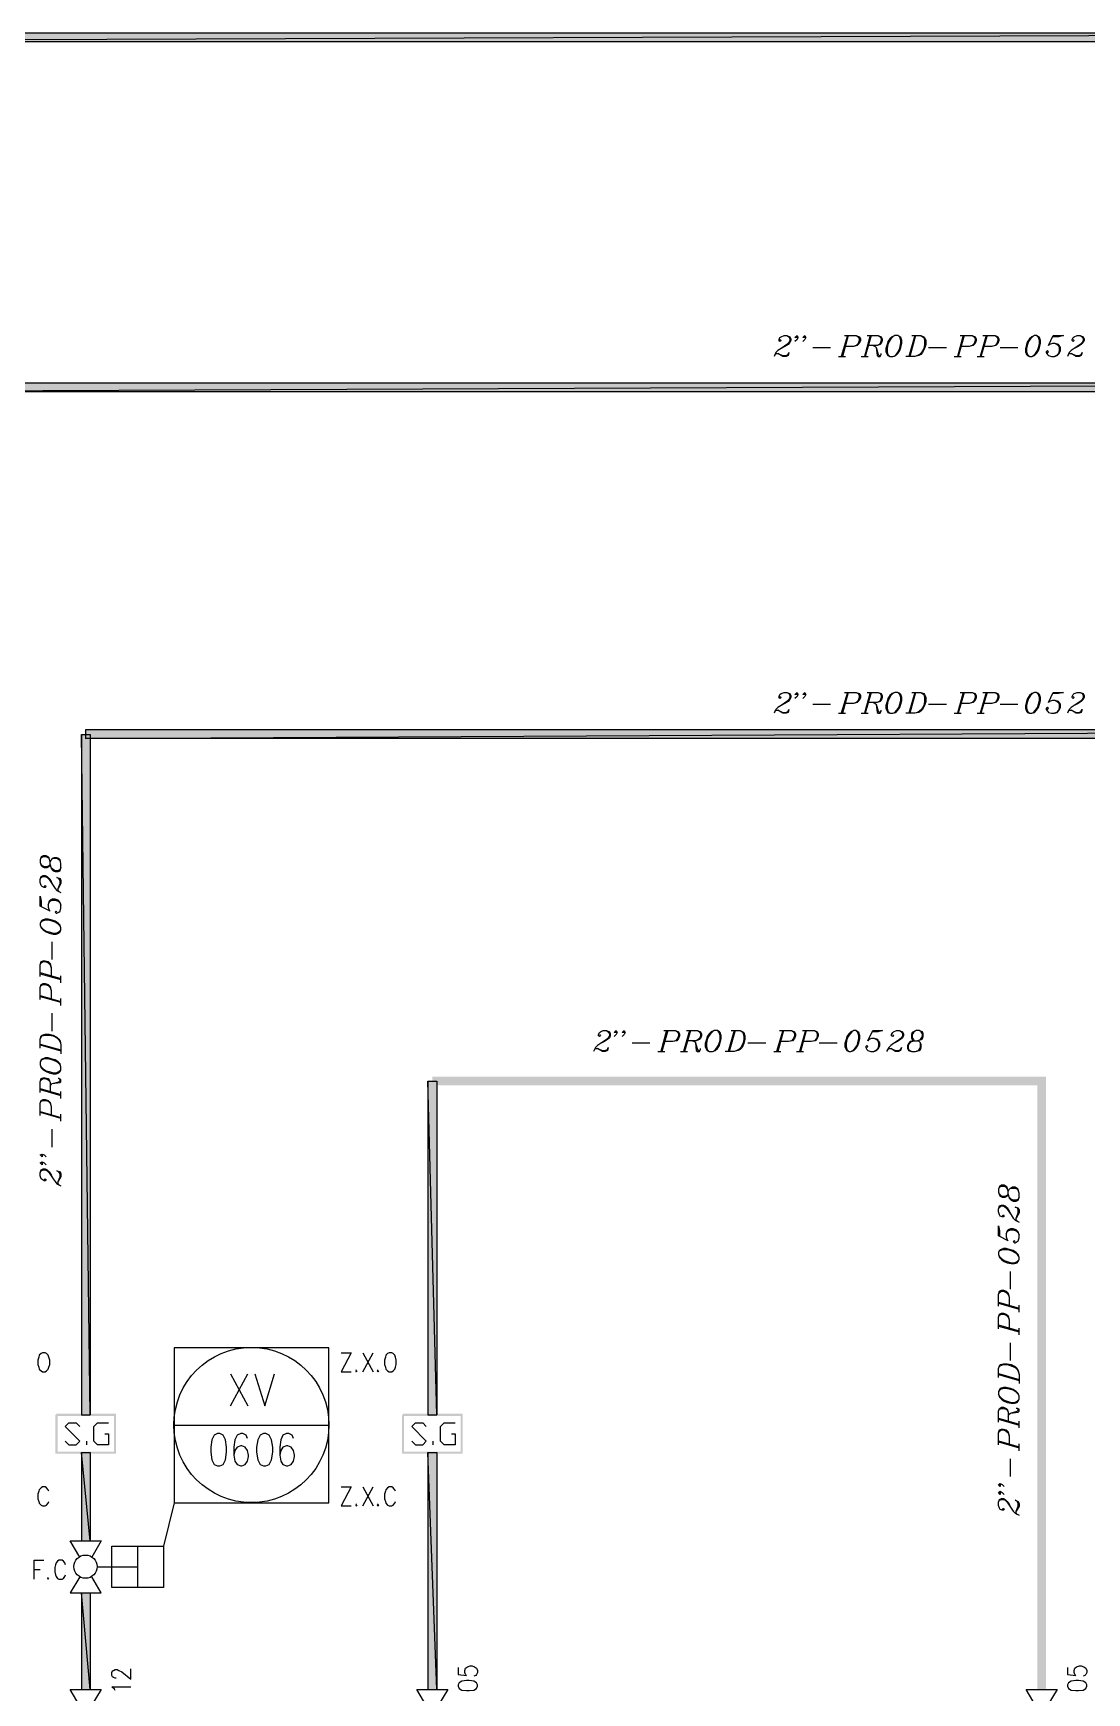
# Model space of a CAD drawing. Header units: inches. Extents: x 1 to 908, y 1 to 642.
# Drawn here: x 623.1 to 744.7, y 290 to 481.4 of the extents above; entities that cross this region are included whole.
import ezdxf

# ---------------------------------------------------------------- set-up
doc = ezdxf.new("R2010")
doc.units = ezdxf.units.IN
doc.header["$MEASUREMENT"] = 0
doc.layers.add('PDF_Geometry', color=7, linetype='Continuous')
doc.layers.add('PDF_Solid Fills', color=30, linetype='Continuous')

msp = doc.modelspace()

# ---------------------------------------------------------------- hatches: boundary and pattern name
at = {"layer": 'PDF_Solid Fills', "transparency": 33554559}
h = msp.add_hatch(color=256, dxfattribs=at)
h.paths.add_polyline_path([(549.18, 481.38), (549.18, 480.38), (817.06, 481.38)])
h.paths.add_polyline_path([(549.18, 480.38), (817.06, 481.38), (817.06, 480.38)])
h = msp.add_hatch(color=256, dxfattribs=at)
h.paths.add_polyline_path([(589.17, 441.03), (589.17, 440.03), (817.06, 441.03)])
h.paths.add_polyline_path([(589.17, 440.03), (817.06, 441.03), (817.06, 440.03)])
h = msp.add_hatch(color=256, dxfattribs=at)
h.paths.add_polyline_path([(628.69, 322.04), (629.69, 322.04), (628.69, 400.51)])
h.paths.add_polyline_path([(629.69, 322.04), (628.69, 400.51), (629.69, 400.51)])
h = msp.add_hatch(color=256, dxfattribs=at)
h.paths.add_polyline_path([(629.17, 401.03), (629.17, 400.03), (817.06, 401.03)])
h.paths.add_polyline_path([(629.17, 400.03), (817.06, 401.03), (817.06, 400.03)])
h = msp.add_hatch(color=256, dxfattribs=at)
h.paths.add_polyline_path([(668.68, 322.04), (669.69, 322.04), (668.68, 360.52)])
h.paths.add_polyline_path([(669.69, 322.04), (668.68, 360.52), (669.69, 360.52)])
h = msp.add_hatch(color=256, dxfattribs=at)
h.paths.add_polyline_path([(669.17, 361.03), (669.17, 360.03), (740.01, 361.03)])
h.paths.add_polyline_path([(669.17, 360.03), (740.01, 361.03), (739, 360.03)])
h.paths.add_polyline_path([(740.01, 361.03), (739, 360.03), (740.01, 290.36)])
h.paths.add_polyline_path([(739, 360.03), (740.01, 290.36), (739, 290.36)])
h = msp.add_hatch(color=7, dxfattribs=at)
h.paths.add_polyline_path([(631.57, 317.57), (631.57, 317.8), (625.68, 317.57)])
h.paths.add_polyline_path([(631.57, 317.8), (625.68, 317.57), (625.94, 317.8)])
h.paths.add_polyline_path([(625.68, 317.57), (625.94, 317.8), (625.68, 322.04)])
h.paths.add_polyline_path([(625.94, 317.8), (625.68, 322.04), (625.94, 322.04)])
h = msp.add_hatch(color=7, dxfattribs=at)
h.paths.add_polyline_path([(625.81, 317.8), (625.81, 317.57), (632.44, 317.8)])
h.paths.add_polyline_path([(625.81, 317.57), (632.44, 317.8), (632.67, 317.57)])
h.paths.add_polyline_path([(632.44, 317.8), (632.67, 317.57), (632.44, 321.91)])
h.paths.add_polyline_path([(632.67, 317.57), (632.44, 321.91), (632.67, 322.17)])
h.paths.add_polyline_path([(632.44, 321.91), (632.67, 322.17), (625.81, 321.91)])
h.paths.add_polyline_path([(632.67, 322.17), (625.81, 321.91), (625.81, 322.17)])
h = msp.add_hatch(color=7, dxfattribs=at)
h.paths.add_polyline_path([(671.56, 317.57), (671.56, 317.8), (665.68, 317.57)])
h.paths.add_polyline_path([(671.56, 317.8), (665.68, 317.57), (665.93, 317.8)])
h.paths.add_polyline_path([(665.68, 317.57), (665.93, 317.8), (665.68, 322.04)])
h.paths.add_polyline_path([(665.93, 317.8), (665.68, 322.04), (665.93, 322.04)])
h = msp.add_hatch(color=7, dxfattribs=at)
h.paths.add_polyline_path([(665.8, 317.8), (665.8, 317.57), (672.44, 317.8)])
h.paths.add_polyline_path([(665.8, 317.57), (672.44, 317.8), (672.7, 317.57)])
h.paths.add_polyline_path([(672.44, 317.8), (672.7, 317.57), (672.44, 321.91)])
h.paths.add_polyline_path([(672.7, 317.57), (672.44, 321.91), (672.7, 322.17)])
h.paths.add_polyline_path([(672.44, 321.91), (672.7, 322.17), (665.8, 321.91)])
h.paths.add_polyline_path([(672.7, 322.17), (665.8, 321.91), (665.8, 322.17)])
h = msp.add_hatch(color=256, dxfattribs=at)
h.paths.add_polyline_path([(628.69, 307.48), (629.69, 307.48), (628.69, 317.67)])
h.paths.add_polyline_path([(629.69, 307.48), (628.69, 317.67), (629.69, 317.67)])
h = msp.add_hatch(color=256, dxfattribs=at)
h.paths.add_polyline_path([(668.68, 290.36), (669.69, 290.36), (668.68, 317.67)])
h.paths.add_polyline_path([(669.69, 290.36), (668.68, 317.67), (669.69, 317.67)])
h = msp.add_hatch(color=256, dxfattribs=at)
h.paths.add_polyline_path([(628.69, 290.36), (629.69, 290.36), (628.69, 301.49)])
h.paths.add_polyline_path([(629.69, 290.36), (628.69, 301.49), (629.69, 301.49)])

# ---------------------------------------------------------------- linework, layer by layer
at = {"layer": 'PDF_Geometry', "color": 30, "lineweight": -3}
for points in [[(549.18, 481.38), (549.18, 480.38), (817.06, 481.38), (549.18, 481.38)], [(549.18, 480.38), (817.06, 481.38), (817.06, 480.38), (549.18, 480.38)], [(589.17, 441.03), (589.17, 440.03), (817.06, 441.03), (589.17, 441.03)], [(589.17, 440.03), (817.06, 441.03), (817.06, 440.03), (589.17, 440.03)], [(628.69, 322.04), (629.69, 322.04), (628.69, 400.51), (628.69, 322.04)], [(629.69, 322.04), (628.69, 400.51), (629.69, 400.51), (629.69, 322.04)], [(629.17, 401.03), (629.17, 400.03), (817.06, 401.03), (629.17, 401.03)], [(629.17, 400.03), (817.06, 401.03), (817.06, 400.03), (629.17, 400.03)], [(668.68, 322.04), (669.69, 322.04), (668.68, 360.52), (668.68, 322.04)], [(669.69, 322.04), (668.68, 360.52), (669.69, 360.52), (669.69, 322.04)], [(628.69, 307.48), (629.69, 307.48), (628.69, 317.67), (628.69, 307.48)], [(629.69, 307.48), (628.69, 317.67), (629.69, 317.67), (629.69, 307.48)], [(668.68, 290.36), (669.69, 290.36), (668.68, 317.67), (668.68, 290.36)], [(669.69, 290.36), (668.68, 317.67), (669.69, 317.67), (669.69, 290.36)], [(628.69, 290.36), (629.69, 290.36), (628.69, 301.49), (628.69, 290.36)], [(629.69, 290.36), (628.69, 301.49), (629.69, 301.49), (629.69, 290.36)]]:
    msp.add_lwpolyline(points, dxfattribs=at)
at = {"layer": 'PDF_Geometry', "lineweight": 25}
for points in [[(709.3, 446.04), (709.43, 445.92), (709.3, 445.82), (709.2, 445.92), (709.2, 446.04), (709.3, 446.27), (709.43, 446.37), (709.78, 446.5), (710.11, 446.5), (710.46, 446.37), (710.56, 446.14), (710.56, 445.92), (710.46, 445.69), (710.24, 445.46), (709.88, 445.24), (709.43, 445.01), (709.07, 444.78), (708.84, 444.56), (708.62, 444.1)], [(710.11, 446.5), (710.33, 446.37), (710.46, 446.14), (710.46, 445.92), (710.33, 445.69), (710.11, 445.46), (709.43, 445.01)], [(711.37, 446.27), (711.01, 446.27), (711.27, 446.5), (711.37, 446.27), (711.27, 446.04), (711.01, 445.82)], [(712.27, 446.27), (711.95, 446.27), (712.18, 446.5), (712.27, 446.27), (712.18, 446.04), (711.95, 445.82)], [(717.1, 446.5), (716.38, 444.1)], [(717.19, 446.5), (716.51, 444.1)], [(716.74, 446.5), (718.1, 446.5), (718.45, 446.37), (718.58, 446.14), (718.58, 445.92), (718.45, 445.59), (718.23, 445.37), (717.78, 445.24), (716.87, 445.24)], [(718.1, 446.5), (718.33, 446.37), (718.45, 446.14), (718.45, 445.92), (718.33, 445.59), (718.1, 445.37), (717.78, 445.24)], [(719.72, 446.5), (719.04, 444.1)], [(719.81, 446.5), (719.13, 444.1)], [(719.36, 446.5), (720.62, 446.5), (720.98, 446.37), (721.08, 446.14), (721.08, 445.92), (720.98, 445.59), (720.85, 445.46), (720.53, 445.37), (719.49, 445.37)], [(720.62, 446.5), (720.85, 446.37), (720.98, 446.14), (720.98, 445.92), (720.85, 445.59), (720.75, 445.46), (720.53, 445.37)], [(722.56, 446.5), (722.24, 446.37), (721.98, 446.14), (721.76, 445.82), (721.66, 445.46), (721.53, 445.01), (721.53, 444.65), (721.66, 444.33), (721.76, 444.2), (721.98, 444.1), (722.34, 444.1), (722.69, 444.2), (722.92, 444.43), (723.15, 444.78), (723.24, 445.14), (723.37, 445.59), (723.37, 445.92), (723.24, 446.27), (723.15, 446.37), (722.92, 446.5), (722.56, 446.5), (722.34, 446.37), (722.11, 446.14), (721.89, 445.82), (721.76, 445.46), (721.66, 445.01), (721.66, 444.65), (721.76, 444.33), (721.98, 444.1)], [(724.51, 446.5), (725.54, 446.5), (725.9, 446.37), (725.99, 446.27), (726.12, 445.92), (726.12, 445.46), (725.99, 445.01), (725.77, 444.56), (725.54, 444.33), (725.32, 444.2), (724.86, 444.1), (723.83, 444.1)], [(724.86, 446.5), (724.18, 444.1)], [(724.96, 446.5), (724.28, 444.1)], [(725.54, 446.5), (725.77, 446.37), (725.9, 446.27), (725.99, 445.92), (725.99, 445.46), (725.9, 445.01), (725.64, 444.56), (725.41, 444.33), (725.19, 444.2), (724.86, 444.1)], [(730.46, 446.5), (729.78, 444.1)], [(730.56, 446.5), (729.88, 444.1)], [(730.1, 446.5), (731.5, 446.5), (731.82, 446.37), (731.95, 446.14), (731.95, 445.92), (731.82, 445.59), (731.59, 445.37), (731.14, 445.24), (730.23, 445.24)], [(731.5, 446.5), (731.72, 446.37), (731.82, 446.14), (731.82, 445.92), (731.72, 445.59), (731.5, 445.37), (731.14, 445.24)], [(733.08, 446.5), (732.4, 444.1)], [(733.21, 446.5), (732.5, 444.1)], [(732.73, 446.5), (734.12, 446.5), (734.44, 446.37), (734.57, 446.14), (734.57, 445.92), (734.44, 445.59), (734.21, 445.37), (733.76, 445.24), (732.86, 445.24)], [(734.12, 446.5), (734.34, 446.37), (734.44, 446.14), (734.44, 445.92), (734.34, 445.59), (734.12, 445.37), (733.76, 445.24)], [(738.68, 446.5), (738.36, 446.37), (738.1, 446.14), (737.87, 445.82), (737.77, 445.46), (737.64, 445.01), (737.64, 444.65), (737.77, 444.33), (737.87, 444.2), (738.1, 444.1), (738.36, 444.1), (738.68, 444.2), (738.91, 444.43), (739.13, 444.78), (739.26, 445.14), (739.36, 445.59), (739.36, 445.92), (739.26, 446.27), (739.13, 446.37), (738.91, 446.5), (738.68, 446.5), (738.45, 446.37), (738.23, 446.14), (738, 445.82), (737.87, 445.46), (737.77, 445.01), (737.77, 444.65), (737.87, 444.33), (738.1, 444.1)], [(738.36, 444.1), (738.58, 444.2), (738.81, 444.43), (739.04, 444.78), (739.13, 445.14), (739.26, 445.59), (739.26, 445.92), (739.13, 446.27), (738.91, 446.5)], [(740.17, 444.56), (740.3, 444.65), (740.17, 444.78), (740.04, 444.65), (740.04, 444.56), (740.17, 444.33), (740.3, 444.2), (740.62, 444.1), (740.98, 444.1), (741.3, 444.2), (741.53, 444.43), (741.66, 444.78), (741.66, 445.14), (741.53, 445.37), (741.43, 445.46), (741.07, 445.59), (740.75, 445.59), (740.4, 445.46), (740.3, 445.37), (740.85, 446.5), (742.01, 446.5), (741.43, 446.37), (740.85, 446.37)], [(743.15, 446.04), (743.24, 445.92), (743.15, 445.82), (743.02, 445.92), (743.02, 446.04), (743.15, 446.27), (743.24, 446.37), (743.6, 446.5), (743.95, 446.5), (744.28, 446.37), (744.41, 446.14), (744.41, 445.92), (744.28, 445.69), (744.05, 445.46), (743.73, 445.24), (743.24, 445.01), (742.92, 444.78), (742.69, 444.56), (742.47, 444.1)], [(743.95, 446.5), (744.18, 446.37), (744.28, 446.14), (744.28, 445.92), (744.18, 445.69), (743.95, 445.46), (743.24, 445.01)], [(708.75, 444.33), (708.84, 444.43), (709.07, 444.43), (709.65, 444.2), (710.01, 444.2), (710.24, 444.33), (710.33, 444.56), (710.24, 444.2), (710.01, 444.1), (709.65, 444.1), (709.07, 444.43)], [(713.08, 445.14), (715.15, 445.14)], [(716.06, 444.1), (716.87, 444.1)], [(718.68, 444.1), (719.49, 444.1)], [(720.04, 445.37), (720.3, 445.24), (720.4, 445.14), (720.53, 444.2), (720.62, 444.1), (720.85, 444.1), (720.98, 444.33), (720.98, 444.43)], [(720.4, 445.14), (720.62, 444.33), (720.75, 444.2), (720.85, 444.2), (720.98, 444.33)], [(726.45, 445.14), (728.52, 445.14)], [(729.42, 444.1), (730.23, 444.1)], [(732.05, 444.1), (732.86, 444.1)], [(734.7, 445.14), (736.74, 445.14)], [(741.07, 445.59), (741.3, 445.46), (741.43, 445.37), (741.53, 445.14), (741.53, 444.78), (741.43, 444.43), (741.2, 444.2), (740.98, 444.1)], [(742.56, 444.33), (742.69, 444.43), (742.92, 444.43), (743.47, 444.2), (743.83, 444.2), (744.05, 444.33), (744.18, 444.56), (744.05, 444.2), (743.83, 444.1), (743.47, 444.1), (742.92, 444.43)], [(709.3, 404.88), (709.43, 404.75), (709.3, 404.66), (709.2, 404.75), (709.2, 404.88), (709.3, 405.11), (709.43, 405.24), (709.78, 405.34), (710.11, 405.34), (710.46, 405.24), (710.56, 405.01), (710.56, 404.75), (710.46, 404.53), (710.24, 404.3), (709.88, 404.07), (709.43, 403.85), (709.07, 403.62), (708.84, 403.39), (708.62, 402.94)], [(710.11, 405.34), (710.33, 405.24), (710.46, 405.01), (710.46, 404.75), (710.33, 404.53), (710.11, 404.3), (709.43, 403.85)], [(711.37, 405.11), (711.01, 405.11), (711.27, 405.34), (711.37, 405.11), (711.27, 404.88), (711.01, 404.66)], [(712.27, 405.11), (711.95, 405.11), (712.18, 405.34), (712.27, 405.11), (712.18, 404.88), (711.95, 404.66)], [(713.08, 403.98), (715.15, 403.98)], [(717.1, 405.34), (716.38, 402.94)], [(717.19, 405.34), (716.51, 402.94)], [(716.74, 405.34), (718.1, 405.34), (718.45, 405.24), (718.58, 405.01), (718.58, 404.75), (718.45, 404.43), (718.23, 404.2), (717.78, 404.07), (716.87, 404.07)], [(718.1, 405.34), (718.33, 405.24), (718.45, 405.01), (718.45, 404.75), (718.33, 404.43), (718.1, 404.2), (717.78, 404.07)], [(719.72, 405.34), (719.04, 402.94)], [(719.81, 405.34), (719.13, 402.94)], [(719.36, 405.34), (720.62, 405.34), (720.98, 405.24), (721.08, 405.01), (721.08, 404.75), (720.98, 404.43), (720.85, 404.3), (720.53, 404.2), (719.49, 404.2)], [(720.04, 404.2), (720.3, 404.07), (720.4, 403.98), (720.53, 403.04), (720.62, 402.94), (720.85, 402.94), (720.98, 403.17), (720.98, 403.3)], [(720.4, 403.98), (720.62, 403.17), (720.75, 403.04), (720.85, 403.04), (720.98, 403.17)], [(720.62, 405.34), (720.85, 405.24), (720.98, 405.01), (720.98, 404.75), (720.85, 404.43), (720.75, 404.3), (720.53, 404.2)], [(722.56, 405.34), (722.24, 405.24), (721.98, 405.01), (721.76, 404.66), (721.66, 404.3), (721.53, 403.85), (721.53, 403.52), (721.66, 403.17), (721.76, 403.04), (721.98, 402.94), (722.34, 402.94), (722.69, 403.04), (722.92, 403.3), (723.15, 403.62), (723.24, 403.98), (723.37, 404.43), (723.37, 404.75), (723.24, 405.11), (723.15, 405.24), (722.92, 405.34), (722.56, 405.34), (722.34, 405.24), (722.11, 405.01), (721.89, 404.66), (721.76, 404.3), (721.66, 403.85), (721.66, 403.52), (721.76, 403.17), (721.98, 402.94)], [(722.34, 402.94), (722.56, 403.04), (722.79, 403.3), (723.02, 403.62), (723.15, 403.98), (723.24, 404.43), (723.24, 404.75), (723.15, 405.11), (722.92, 405.34)], [(724.51, 405.34), (725.54, 405.34), (725.9, 405.24), (725.99, 405.11), (726.12, 404.75), (726.12, 404.3), (725.99, 403.85), (725.77, 403.39), (725.54, 403.17), (725.32, 403.04), (724.86, 402.94), (723.83, 402.94)], [(724.86, 405.34), (724.18, 402.94)], [(724.96, 405.34), (724.28, 402.94)], [(725.54, 405.34), (725.77, 405.24), (725.9, 405.11), (725.99, 404.75), (725.99, 404.3), (725.9, 403.85), (725.64, 403.39), (725.41, 403.17), (725.19, 403.04), (724.86, 402.94)], [(726.45, 403.98), (728.52, 403.98)], [(730.46, 405.34), (729.78, 402.94)], [(730.56, 405.34), (729.88, 402.94)], [(730.1, 405.34), (731.5, 405.34), (731.82, 405.24), (731.95, 405.01), (731.95, 404.75), (731.82, 404.43), (731.59, 404.2), (731.14, 404.07), (730.23, 404.07)], [(731.5, 405.34), (731.72, 405.24), (731.82, 405.01), (731.82, 404.75), (731.72, 404.43), (731.5, 404.2), (731.14, 404.07)], [(733.08, 405.34), (732.4, 402.94)], [(733.21, 405.34), (732.5, 402.94)], [(732.73, 405.34), (734.12, 405.34), (734.44, 405.24), (734.57, 405.01), (734.57, 404.75), (734.44, 404.43), (734.21, 404.2), (733.76, 404.07), (732.86, 404.07)], [(734.12, 405.34), (734.34, 405.24), (734.44, 405.01), (734.44, 404.75), (734.34, 404.43), (734.12, 404.2), (733.76, 404.07)], [(734.7, 403.98), (736.74, 403.98)], [(738.68, 405.34), (738.36, 405.24), (738.1, 405.01), (737.87, 404.66), (737.77, 404.3), (737.64, 403.85), (737.64, 403.52), (737.77, 403.17), (737.87, 403.04), (738.1, 402.94), (738.36, 402.94), (738.68, 403.04), (738.91, 403.3), (739.13, 403.62), (739.26, 403.98), (739.36, 404.43), (739.36, 404.75), (739.26, 405.11), (739.13, 405.24), (738.91, 405.34), (738.68, 405.34), (738.45, 405.24), (738.23, 405.01), (738, 404.66), (737.87, 404.3), (737.77, 403.85), (737.77, 403.52), (737.87, 403.17), (738.1, 402.94)], [(738.36, 402.94), (738.58, 403.04), (738.81, 403.3), (739.04, 403.62), (739.13, 403.98), (739.26, 404.43), (739.26, 404.75), (739.13, 405.11), (738.91, 405.34)], [(740.17, 403.39), (740.3, 403.52), (740.17, 403.62), (740.04, 403.52), (740.04, 403.39), (740.17, 403.17), (740.3, 403.04), (740.62, 402.94), (740.98, 402.94), (741.3, 403.04), (741.53, 403.3), (741.66, 403.62), (741.66, 403.98), (741.53, 404.2), (741.43, 404.3), (741.07, 404.43), (740.75, 404.43), (740.4, 404.3), (740.3, 404.2), (740.85, 405.34), (742.01, 405.34), (741.43, 405.24), (740.85, 405.24)], [(741.07, 404.43), (741.3, 404.3), (741.43, 404.2), (741.53, 403.98), (741.53, 403.62), (741.43, 403.3), (741.2, 403.04), (740.98, 402.94)], [(743.15, 404.88), (743.24, 404.75), (743.15, 404.66), (743.02, 404.75), (743.02, 404.88), (743.15, 405.11), (743.24, 405.24), (743.6, 405.34), (743.95, 405.34), (744.28, 405.24), (744.41, 405.01), (744.41, 404.75), (744.28, 404.53), (744.05, 404.3), (743.73, 404.07), (743.24, 403.85), (742.92, 403.62), (742.69, 403.39), (742.47, 402.94)], [(743.95, 405.34), (744.18, 405.24), (744.28, 405.01), (744.28, 404.75), (744.18, 404.53), (743.95, 404.3), (743.24, 403.85)], [(708.75, 403.17), (708.84, 403.3), (709.07, 403.3), (709.65, 403.04), (710.01, 403.04), (710.24, 403.17), (710.33, 403.39), (710.24, 403.04), (710.01, 402.94), (709.65, 402.94), (709.07, 403.3)], [(716.06, 402.94), (716.87, 402.94)], [(718.68, 402.94), (719.49, 402.94)], [(729.42, 402.94), (730.23, 402.94)], [(732.05, 402.94), (732.86, 402.94)], [(742.56, 403.17), (742.69, 403.3), (742.92, 403.3), (743.47, 403.04), (743.83, 403.04), (744.05, 403.17), (744.18, 403.39), (744.05, 403.04), (743.83, 402.94), (743.47, 402.94), (742.92, 403.3)], [(623.93, 385.73), (624.06, 385.37), (624.16, 385.27), (624.38, 385.14), (624.74, 385.14), (624.97, 385.27), (625.1, 385.5), (625.1, 385.82), (624.97, 386.28), (624.84, 386.4), (624.61, 386.5), (624.29, 386.5), (624.06, 386.4), (623.93, 386.05), (623.93, 385.73), (624.06, 385.5), (624.16, 385.37), (624.38, 385.27), (624.74, 385.27), (624.97, 385.37), (625.1, 385.5)], [(626.32, 385.14), (626.23, 384.92), (626, 384.79), (625.65, 384.79), (625.42, 384.92), (625.19, 385.14), (625.1, 385.5), (625.19, 385.05), (625.42, 384.79), (625.65, 384.69), (626, 384.69), (626.23, 384.79), (626.32, 385.14), (626.32, 385.6), (626.23, 386.05), (626.1, 386.18), (625.87, 386.28), (625.55, 386.28), (625.32, 386.18), (625.19, 386.05), (625.1, 385.82), (624.97, 386.18), (624.84, 386.28), (624.61, 386.4), (624.29, 386.4), (624.06, 386.28), (623.93, 386.05)], [(626.32, 385.6), (626.23, 385.95), (626.1, 386.05), (625.87, 386.18), (625.42, 386.18)], [(624.38, 382.97), (624.51, 383.1), (624.61, 382.97), (624.51, 382.85), (624.38, 382.85), (624.16, 382.97), (624.06, 383.1), (623.93, 383.43), (623.93, 383.78), (624.06, 384.11), (624.29, 384.24), (624.51, 384.24), (624.74, 384.11), (624.97, 383.88), (625.19, 383.56), (625.42, 383.1), (625.65, 382.75), (625.87, 382.52), (626.32, 382.29)], [(623.93, 383.78), (624.06, 384.01), (624.29, 384.11), (624.51, 384.11), (624.74, 384.01), (624.97, 383.78), (625.42, 383.1)], [(626.1, 382.39), (626, 382.52), (626, 382.75), (626.23, 383.33), (626.23, 383.65), (626.1, 383.88), (625.87, 384.01), (626.23, 383.88), (626.32, 383.65), (626.32, 383.33), (626, 382.75)], [(625.87, 380), (625.77, 380.13), (625.65, 380), (625.77, 379.9), (625.87, 379.9), (626.1, 380), (626.23, 380.13), (626.32, 380.45), (626.32, 380.81), (626.23, 381.13), (626, 381.39), (625.65, 381.49), (625.32, 381.49), (625.1, 381.39), (624.97, 381.26), (624.84, 380.9), (624.84, 380.58), (624.97, 380.22), (625.1, 380.13), (623.93, 380.68), (623.93, 381.84), (624.06, 381.26), (624.06, 380.68)], [(624.84, 380.9), (624.97, 381.13), (625.1, 381.26), (625.32, 381.39), (625.65, 381.39), (626, 381.26), (626.23, 381.03), (626.32, 380.81)], [(623.93, 378.51), (624.06, 378.19), (624.29, 377.96), (624.61, 377.73), (624.97, 377.6), (625.42, 377.47), (625.77, 377.47), (626.1, 377.6), (626.23, 377.73), (626.32, 377.96), (626.32, 378.19), (626.23, 378.51), (626, 378.74), (625.65, 378.96), (625.32, 379.09), (624.84, 379.19), (624.51, 379.19), (624.16, 379.09), (624.06, 378.96), (623.93, 378.74), (623.93, 378.51), (624.06, 378.28), (624.29, 378.06), (624.61, 377.83), (624.97, 377.73), (625.42, 377.6), (625.77, 377.6), (626.1, 377.73), (626.32, 377.96)], [(626.32, 378.19), (626.23, 378.41), (626, 378.64), (625.65, 378.86), (625.32, 378.96), (624.84, 379.09), (624.51, 379.09), (624.16, 378.96), (623.93, 378.74)], [(625.32, 374.53), (625.32, 376.57)], [(623.93, 372.59), (623.93, 373.95), (624.06, 374.3), (624.29, 374.4), (624.51, 374.4), (624.84, 374.3), (625.1, 374.08), (625.19, 373.59), (625.19, 372.68)], [(623.93, 373.95), (624.06, 374.17), (624.29, 374.3), (624.51, 374.3), (624.84, 374.17), (625.1, 373.95), (625.19, 373.59)], [(623.93, 373.04), (626.32, 372.36)], [(623.93, 372.91), (626.32, 372.23)], [(623.93, 369.93), (623.93, 371.32), (624.06, 371.65), (624.29, 371.78), (624.51, 371.78), (624.84, 371.65), (625.1, 371.42), (625.19, 370.97), (625.19, 370.06)], [(623.93, 371.32), (624.06, 371.55), (624.29, 371.65), (624.51, 371.65), (624.84, 371.55), (625.1, 371.32), (625.19, 370.97)], [(626.32, 371.87), (626.32, 372.68)], [(623.93, 370.39), (626.32, 369.71)], [(623.93, 370.29), (626.32, 369.61)], [(626.32, 369.25), (626.32, 370.06)], [(625.32, 366.28), (625.32, 368.35)], [(623.93, 364.33), (623.93, 365.37), (624.06, 365.73), (624.16, 365.82), (624.51, 365.95), (624.97, 365.95), (625.42, 365.82), (625.87, 365.6), (626.1, 365.37), (626.23, 365.14), (626.32, 364.69), (626.32, 363.66)], [(623.93, 365.37), (624.06, 365.6), (624.16, 365.73), (624.51, 365.82), (624.97, 365.82), (625.42, 365.73), (625.87, 365.5), (626.1, 365.27), (626.23, 365.01), (626.32, 364.69)], [(688.46, 365.89), (688.59, 365.76), (688.46, 365.66), (688.36, 365.76), (688.36, 365.89), (688.46, 366.11), (688.59, 366.21), (688.91, 366.34), (689.27, 366.34), (689.62, 366.21), (689.72, 365.99), (689.72, 365.76), (689.62, 365.53), (689.4, 365.31), (689.04, 365.08), (688.59, 364.85), (688.23, 364.63), (688, 364.4), (687.78, 363.95)], [(689.27, 366.34), (689.49, 366.21), (689.62, 365.99), (689.62, 365.76), (689.49, 365.53), (689.27, 365.31), (688.59, 364.85)], [(690.53, 366.11), (690.17, 366.11), (690.4, 366.34), (690.53, 366.11), (690.4, 365.89), (690.17, 365.66)], [(691.43, 366.11), (691.08, 366.11), (691.34, 366.34), (691.43, 366.11), (691.34, 365.89), (691.08, 365.66)], [(696.22, 366.34), (695.54, 363.95)], [(696.35, 366.34), (695.67, 363.95)], [(695.9, 366.34), (697.26, 366.34), (697.61, 366.21), (697.71, 365.99), (697.71, 365.76), (697.61, 365.44), (697.39, 365.18), (696.94, 365.08), (696, 365.08)], [(697.26, 366.34), (697.49, 366.21), (697.61, 365.99), (697.61, 365.76), (697.49, 365.44), (697.26, 365.18), (696.94, 365.08)], [(698.88, 366.34), (698.16, 363.95)], [(698.97, 366.34), (698.29, 363.95)], [(698.52, 366.34), (699.78, 366.34), (700.14, 366.21), (700.24, 365.99), (700.24, 365.76), (700.14, 365.44), (700.01, 365.31), (699.65, 365.18), (698.65, 365.18)], [(699.78, 366.34), (700.01, 366.21), (700.14, 365.99), (700.14, 365.76), (700.01, 365.44), (699.88, 365.31), (699.65, 365.18)], [(701.72, 366.34), (701.37, 366.21), (701.14, 365.99), (700.92, 365.66), (700.82, 365.31), (700.69, 364.85), (700.69, 364.5), (700.82, 364.17), (700.92, 364.04), (701.14, 363.95), (701.5, 363.95), (701.82, 364.04), (702.08, 364.27), (702.31, 364.63), (702.4, 364.95), (702.53, 365.44), (702.53, 365.76), (702.4, 366.11), (702.31, 366.21), (702.08, 366.34), (701.72, 366.34), (701.5, 366.21), (701.27, 365.99), (701.04, 365.66), (700.92, 365.31), (700.82, 364.85), (700.82, 364.5), (700.92, 364.17), (701.14, 363.95)], [(703.67, 366.34), (704.7, 366.34), (705.03, 366.21), (705.15, 366.11), (705.25, 365.76), (705.25, 365.31), (705.15, 364.85), (704.93, 364.4), (704.7, 364.17), (704.48, 364.04), (704.02, 363.95), (702.99, 363.95)], [(704.02, 366.34), (703.31, 363.95)], [(704.12, 366.34), (703.44, 363.95)], [(704.7, 366.34), (704.93, 366.21), (705.03, 366.11), (705.15, 365.76), (705.15, 365.31), (705.03, 364.85), (704.8, 364.4), (704.57, 364.17), (704.35, 364.04), (704.02, 363.95)], [(709.62, 366.34), (708.91, 363.95)], [(709.72, 366.34), (709.04, 363.95)], [(709.26, 366.34), (710.62, 366.34), (710.98, 366.21), (711.11, 365.99), (711.11, 365.76), (710.98, 365.44), (710.75, 365.18), (710.3, 365.08), (709.39, 365.08)], [(710.62, 366.34), (710.85, 366.21), (710.98, 365.99), (710.98, 365.76), (710.85, 365.44), (710.62, 365.18), (710.3, 365.08)], [(712.24, 366.34), (711.56, 363.95)], [(712.34, 366.34), (711.66, 363.95)], [(711.89, 366.34), (713.28, 366.34), (713.6, 366.21), (713.73, 365.99), (713.73, 365.76), (713.6, 365.44), (713.37, 365.18), (712.92, 365.08), (712.02, 365.08)], [(713.28, 366.34), (713.5, 366.21), (713.6, 365.99), (713.6, 365.76), (713.5, 365.44), (713.28, 365.18), (712.92, 365.08)], [(717.84, 366.34), (717.48, 366.21), (717.26, 365.99), (717.03, 365.66), (716.93, 365.31), (716.8, 364.85), (716.8, 364.5), (716.93, 364.17), (717.03, 364.04), (717.26, 363.95), (717.48, 363.95), (717.84, 364.04), (718.07, 364.27), (718.29, 364.63), (718.42, 364.95), (718.52, 365.44), (718.52, 365.76), (718.42, 366.11), (718.29, 366.21), (718.07, 366.34), (717.84, 366.34), (717.61, 366.21), (717.39, 365.99), (717.16, 365.66), (717.03, 365.31), (716.93, 364.85), (716.93, 364.5), (717.03, 364.17), (717.26, 363.95)], [(717.48, 363.95), (717.71, 364.04), (717.94, 364.27), (718.2, 364.63), (718.29, 364.95), (718.42, 365.44), (718.42, 365.76), (718.29, 366.11), (718.07, 366.34)], [(719.33, 364.4), (719.43, 364.5), (719.33, 364.63), (719.2, 364.5), (719.2, 364.4), (719.33, 364.17), (719.43, 364.04), (719.78, 363.95), (720.14, 363.95), (720.46, 364.04), (720.69, 364.27), (720.82, 364.63), (720.82, 364.95), (720.69, 365.18), (720.59, 365.31), (720.23, 365.44), (719.88, 365.44), (719.56, 365.31), (719.43, 365.18), (720.01, 366.34), (721.14, 366.34), (720.59, 366.21), (720.01, 366.21)], [(722.31, 365.89), (722.4, 365.76), (722.31, 365.66), (722.18, 365.76), (722.18, 365.89), (722.31, 366.11), (722.4, 366.21), (722.76, 366.34), (723.08, 366.34), (723.44, 366.21), (723.57, 365.99), (723.57, 365.76), (723.44, 365.53), (723.21, 365.31), (722.86, 365.08), (722.4, 364.85), (722.08, 364.63), (721.85, 364.4), (721.59, 363.95)], [(723.08, 366.34), (723.31, 366.21), (723.44, 365.99), (723.44, 365.76), (723.31, 365.53), (723.08, 365.31), (722.4, 364.85)], [(724.47, 363.95), (724.25, 364.04), (724.12, 364.27), (724.12, 364.63), (724.25, 364.85), (724.47, 365.08), (724.8, 365.18), (724.34, 365.08), (724.12, 364.85), (724.02, 364.63), (724.02, 364.27), (724.12, 364.04), (724.47, 363.95), (724.93, 363.95), (725.38, 364.04), (725.51, 364.17), (725.61, 364.4), (725.61, 364.72), (725.51, 364.95), (725.38, 365.08), (725.15, 365.18), (725.51, 365.31), (725.61, 365.44), (725.74, 365.66), (725.74, 365.99), (725.61, 366.21), (725.38, 366.34)], [(725.02, 366.34), (724.7, 366.21), (724.57, 366.11), (724.47, 365.89), (724.47, 365.53), (724.57, 365.31), (724.8, 365.18), (725.15, 365.18), (725.61, 365.31), (725.74, 365.44), (725.83, 365.66), (725.83, 365.99), (725.74, 366.21), (725.38, 366.34), (725.02, 366.34), (724.8, 366.21), (724.7, 366.11), (724.57, 365.89), (724.57, 365.53), (724.7, 365.31), (724.8, 365.18)], [(623.93, 364.79), (626.32, 364.11)], [(623.93, 364.69), (626.32, 364.01)], [(687.91, 364.17), (688, 364.27), (688.23, 364.27), (688.81, 364.04), (689.14, 364.04), (689.4, 364.17), (689.49, 364.4), (689.4, 364.04), (689.14, 363.95), (688.81, 363.95), (688.23, 364.27)], [(692.24, 364.95), (694.28, 364.95)], [(695.22, 363.95), (696, 363.95)], [(697.84, 363.95), (698.65, 363.95)], [(699.2, 365.18), (699.43, 365.08), (699.56, 364.95), (699.65, 364.04), (699.78, 363.95), (700.01, 363.95), (700.14, 364.17), (700.14, 364.27)], [(699.56, 364.95), (699.78, 364.17), (699.88, 364.04), (700.01, 364.04), (700.14, 364.17)], [(705.61, 364.95), (707.68, 364.95)], [(708.58, 363.95), (709.39, 363.95)], [(711.21, 363.95), (712.02, 363.95)], [(713.83, 364.95), (715.9, 364.95)], [(720.23, 365.44), (720.46, 365.31), (720.59, 365.18), (720.69, 364.95), (720.69, 364.63), (720.59, 364.27), (720.36, 364.04), (720.14, 363.95)], [(721.72, 364.17), (721.85, 364.27), (722.08, 364.27), (722.63, 364.04), (722.99, 364.04), (723.21, 364.17), (723.31, 364.4), (723.21, 364.04), (722.99, 363.95), (722.63, 363.95), (722.08, 364.27)], [(724.93, 363.95), (725.25, 364.04), (725.38, 364.17), (725.51, 364.4), (725.51, 364.85)], [(623.93, 362.39), (624.06, 362.07), (624.29, 361.84), (624.61, 361.62), (624.97, 361.49), (625.42, 361.36), (625.77, 361.36), (626.1, 361.49), (626.23, 361.62), (626.32, 361.84), (626.32, 362.17), (626.23, 362.52), (626, 362.75), (625.65, 362.98), (625.32, 363.07), (624.84, 363.2), (624.51, 363.2), (624.16, 363.07), (624.06, 362.98), (623.93, 362.75), (623.93, 362.39), (624.06, 362.17), (624.29, 361.94), (624.61, 361.71), (624.97, 361.62), (625.42, 361.49), (625.77, 361.49), (626.1, 361.62), (626.32, 361.84)], [(623.93, 359.19), (623.93, 360.45), (624.06, 360.81), (624.29, 360.9), (624.51, 360.9), (624.84, 360.81), (624.97, 360.68), (625.1, 360.35), (625.1, 359.32)], [(623.93, 360.45), (624.06, 360.68), (624.29, 360.81), (624.51, 360.81), (624.84, 360.68), (624.97, 360.58), (625.1, 360.35)], [(625.1, 359.9), (625.19, 360.13), (625.32, 360.23), (626.23, 360.35), (626.32, 360.45), (626.32, 360.68), (626.1, 360.81), (626, 360.81)], [(625.32, 360.23), (626.1, 360.45), (626.23, 360.58), (626.23, 360.68), (626.1, 360.81)], [(623.93, 359.68), (626.32, 358.96)], [(623.93, 359.55), (626.32, 358.87)], [(623.93, 356.57), (623.93, 357.96), (624.06, 358.28), (624.29, 358.41), (624.51, 358.41), (624.84, 358.28), (625.1, 358.06), (625.19, 357.6), (625.19, 356.7)], [(623.93, 357.96), (624.06, 358.19), (624.29, 358.28), (624.51, 358.28), (624.84, 358.19), (625.1, 357.96), (625.19, 357.6)], [(626.32, 358.51), (626.32, 359.32)], [(623.93, 357.02), (626.32, 356.34)], [(623.93, 356.92), (626.32, 356.24)], [(626.32, 355.89), (626.32, 356.7)], [(625.32, 352.91), (625.32, 354.98)], [(624.16, 352.1), (624.16, 351.78), (623.93, 352.01), (624.16, 352.1), (624.38, 352.01), (624.61, 351.78)], [(624.16, 351.2), (624.16, 350.87), (623.93, 351.1), (624.16, 351.2), (624.38, 351.1), (624.61, 350.87)], [(624.38, 349.16), (624.51, 349.26), (624.61, 349.16), (624.51, 349.03), (624.38, 349.03), (624.16, 349.16), (624.06, 349.26), (623.93, 349.61), (623.93, 349.93), (624.06, 350.29), (624.29, 350.39), (624.51, 350.39), (624.74, 350.29), (624.97, 350.06), (625.19, 349.71), (625.42, 349.26), (625.65, 348.93), (625.87, 348.67), (626.32, 348.45)], [(623.93, 349.93), (624.06, 350.16), (624.29, 350.29), (624.51, 350.29), (624.74, 350.16), (624.97, 349.93), (625.42, 349.26)], [(626.1, 348.58), (626, 348.67), (626, 348.93), (626.23, 349.48), (626.23, 349.84), (626.1, 350.06), (625.87, 350.16), (626.23, 350.06), (626.32, 349.84), (626.32, 349.48), (626, 348.93)], [(734.51, 347.7), (734.64, 347.38), (734.73, 347.25), (734.96, 347.15), (735.31, 347.15), (735.54, 347.25), (735.64, 347.48), (735.64, 347.83), (735.54, 348.28), (735.41, 348.38), (735.19, 348.51), (734.86, 348.51), (734.64, 348.38), (734.51, 348.06), (734.51, 347.7), (734.64, 347.48), (734.73, 347.38), (734.96, 347.25), (735.31, 347.25), (735.54, 347.38), (735.64, 347.48)], [(736.9, 347.15), (736.8, 346.89), (736.58, 346.8), (736.22, 346.8), (735.99, 346.89), (735.77, 347.15), (735.64, 347.48), (735.77, 347.02), (735.99, 346.8), (736.22, 346.67), (736.58, 346.67), (736.8, 346.8), (736.9, 347.15), (736.9, 347.6), (736.8, 348.06), (736.67, 348.15), (736.45, 348.28), (736.12, 348.28), (735.9, 348.15), (735.77, 348.06), (735.64, 347.83), (735.54, 348.15), (735.41, 348.28), (735.19, 348.38), (734.86, 348.38), (734.64, 348.28), (734.51, 348.06)], [(736.9, 347.6), (736.8, 347.93), (736.67, 348.06), (736.45, 348.15), (735.99, 348.15)], [(734.96, 344.95), (735.09, 345.08), (735.19, 344.95), (735.09, 344.85), (734.96, 344.85), (734.73, 344.95), (734.64, 345.08), (734.51, 345.44), (734.51, 345.76), (734.64, 346.12), (734.86, 346.21), (735.09, 346.21), (735.31, 346.12), (735.54, 345.89), (735.77, 345.53), (735.99, 345.08), (736.22, 344.72), (736.45, 344.5), (736.9, 344.27)], [(734.51, 345.76), (734.64, 345.99), (734.86, 346.12), (735.09, 346.12), (735.31, 345.99), (735.54, 345.76), (735.99, 345.08)], [(736.67, 344.4), (736.58, 344.5), (736.58, 344.72), (736.8, 345.31), (736.8, 345.66), (736.67, 345.89), (736.45, 345.99), (736.8, 345.89), (736.9, 345.66), (736.9, 345.31), (736.58, 344.72)], [(736.45, 342.01), (736.35, 342.1), (736.22, 342.01), (736.35, 341.88), (736.45, 341.88), (736.67, 342.01), (736.8, 342.1), (736.9, 342.46), (736.9, 342.78), (736.8, 343.14), (736.58, 343.37), (736.22, 343.49), (735.9, 343.49), (735.64, 343.37), (735.54, 343.24), (735.41, 342.91), (735.41, 342.56), (735.54, 342.23), (735.64, 342.1), (734.51, 342.69), (734.51, 343.82), (734.64, 343.24), (734.64, 342.69)], [(735.41, 342.91), (735.54, 343.14), (735.64, 343.24), (735.9, 343.37), (736.22, 343.37), (736.58, 343.24), (736.8, 343.01), (736.9, 342.78)], [(734.51, 340.52), (734.64, 340.16), (734.86, 339.94), (735.19, 339.71), (735.54, 339.58), (735.99, 339.48), (736.35, 339.48), (736.67, 339.58), (736.8, 339.71), (736.9, 339.94), (736.9, 340.16), (736.8, 340.52), (736.58, 340.74), (736.22, 340.97), (735.9, 341.07), (735.41, 341.2), (735.09, 341.2), (734.73, 341.07), (734.64, 340.97), (734.51, 340.74), (734.51, 340.52), (734.64, 340.29), (734.86, 340.06), (735.19, 339.84), (735.54, 339.71), (735.99, 339.58), (736.35, 339.58), (736.67, 339.71), (736.9, 339.94)], [(735.9, 336.51), (735.9, 338.58)], [(734.51, 334.56), (734.51, 335.92), (734.64, 336.28), (734.86, 336.41), (735.09, 336.41), (735.41, 336.28), (735.64, 336.05), (735.77, 335.6), (735.77, 334.69)], [(734.51, 335.92), (734.64, 336.15), (734.86, 336.28), (735.09, 336.28), (735.41, 336.15), (735.64, 335.92), (735.77, 335.6)], [(734.51, 335.02), (736.9, 334.34)], [(734.51, 334.92), (736.9, 334.21)], [(734.51, 331.94), (734.51, 333.3), (734.64, 333.66), (734.86, 333.75), (735.09, 333.75), (735.41, 333.66), (735.64, 333.43), (735.77, 332.98), (735.77, 332.04)], [(734.51, 333.3), (734.64, 333.53), (734.86, 333.66), (735.09, 333.66), (735.41, 333.53), (735.64, 333.3), (735.77, 332.98)], [(736.9, 333.88), (736.9, 334.69)], [(734.51, 332.4), (736.9, 331.72)], [(734.51, 332.27), (736.9, 331.59)], [(736.9, 331.26), (736.9, 332.04)], [(735.9, 328.29), (735.9, 330.32)], [(624.19, 329.19), (624.03, 329.09), (623.83, 328.9), (623.77, 328.67), (623.67, 328.35), (623.67, 327.83), (623.77, 327.51), (623.83, 327.31), (624.03, 327.09), (624.19, 326.99), (624.51, 326.99), (624.67, 327.09), (624.84, 327.31), (624.93, 327.51), (625.03, 327.83), (625.03, 328.35), (624.93, 328.67), (624.84, 328.9), (624.67, 329.09), (624.51, 329.19), (624.19, 329.19)], [(658.65, 329.19), (659.82, 329.19), (658.65, 326.99), (659.82, 326.99)], [(661.18, 326.99), (662.34, 329.19)], [(661.18, 329.19), (662.34, 326.99)], [(664.19, 329.19), (664.02, 329.09), (663.83, 328.9), (663.77, 328.67), (663.67, 328.35), (663.67, 327.83), (663.77, 327.51), (663.83, 327.31), (664.02, 327.09), (664.19, 326.99), (664.51, 326.99), (664.67, 327.09), (664.87, 327.31), (664.93, 327.51), (665.03, 327.83), (665.03, 328.35), (664.93, 328.67), (664.87, 328.9), (664.67, 329.09), (664.51, 329.19), (664.19, 329.19)], [(734.51, 326.34), (734.51, 327.38), (734.64, 327.7), (734.73, 327.83), (735.09, 327.93), (735.54, 327.93), (735.99, 327.83), (736.45, 327.61), (736.67, 327.38), (736.8, 327.12), (736.9, 326.67), (736.9, 325.66)], [(734.51, 327.38), (734.64, 327.61), (734.73, 327.7), (735.09, 327.83), (735.54, 327.83), (735.99, 327.7), (736.45, 327.48), (736.67, 327.25), (736.8, 327.02), (736.9, 326.67)], [(645.9, 323.08), (647.88, 326.76)], [(645.9, 326.76), (647.88, 323.08)], [(648.72, 326.76), (649.85, 323.08), (650.98, 326.76)], [(660.4, 327.22), (660.34, 327.09), (660.4, 326.99), (660.5, 327.09)], [(662.92, 327.22), (662.83, 327.09), (662.92, 326.99), (663.02, 327.09)], [(734.51, 326.8), (736.9, 326.12)], [(734.51, 326.67), (736.9, 325.99)], [(734.51, 324.4), (734.64, 324.05), (734.86, 323.82), (735.19, 323.59), (735.54, 323.46), (735.99, 323.37), (736.35, 323.37), (736.67, 323.46), (736.8, 323.59), (736.9, 323.82), (736.9, 324.18), (736.8, 324.5), (736.58, 324.73), (736.22, 324.95), (735.9, 325.08), (735.41, 325.18), (735.09, 325.18), (734.73, 325.08), (734.64, 324.95), (734.51, 324.73), (734.51, 324.4), (734.64, 324.18), (734.86, 323.95), (735.19, 323.72), (735.54, 323.59), (735.99, 323.46), (736.35, 323.46), (736.67, 323.59), (736.9, 323.82)], [(736.9, 324.18), (736.8, 324.4), (736.58, 324.63), (736.22, 324.86), (735.9, 324.95), (735.41, 325.08), (735.09, 325.08), (734.73, 324.95), (734.51, 324.73)], [(734.51, 321.2), (734.51, 322.46), (734.64, 322.78), (734.86, 322.91), (735.09, 322.91), (735.41, 322.78), (735.54, 322.69), (735.64, 322.33), (735.64, 321.3)], [(734.51, 322.46), (734.64, 322.69), (734.86, 322.78), (735.09, 322.78), (735.41, 322.69), (735.54, 322.56), (735.64, 322.33)], [(734.51, 321.65), (736.9, 320.97)], [(735.64, 321.88), (735.77, 322.1), (735.9, 322.23), (736.8, 322.33), (736.9, 322.46), (736.9, 322.69), (736.67, 322.78), (736.58, 322.78)], [(735.9, 322.23), (736.67, 322.46), (736.8, 322.56), (736.8, 322.69), (736.67, 322.78)], [(626.81, 319), (627.23, 318.58), (628.07, 318.58), (628.49, 319), (626.81, 320.68), (627.23, 321.1), (628.07, 321.1), (628.49, 320.68)], [(631.41, 319.84), (631.83, 319.84), (631.83, 318.58), (630.56, 318.58), (630.14, 319), (630.14, 320.68), (630.56, 321.1), (631.83, 321.1)], [(644.38, 319.87), (643.99, 319.68), (643.73, 319.16), (643.61, 318.29), (643.61, 317.74), (643.73, 316.86), (643.99, 316.31), (644.38, 316.15), (644.67, 316.15), (645.06, 316.31), (645.32, 316.86), (645.45, 317.74), (645.45, 318.29), (645.32, 319.16), (645.06, 319.68), (644.67, 319.87), (644.38, 319.87)], [(647.84, 319.32), (647.71, 319.68), (647.33, 319.87), (647.07, 319.87), (646.65, 319.68), (646.39, 319.16), (646.26, 318.29), (646.26, 317.38), (646.39, 316.67), (646.65, 316.31), (647.07, 316.15), (647.2, 316.15), (647.59, 316.31), (647.84, 316.67), (647.97, 317.22), (647.97, 317.38), (647.84, 317.93), (647.59, 318.29), (647.2, 318.45), (647.07, 318.45), (646.65, 318.29), (646.39, 317.93), (646.26, 317.38)], [(649.72, 319.87), (649.3, 319.68), (649.04, 319.16), (648.91, 318.29), (648.91, 317.74), (649.04, 316.86), (649.3, 316.31), (649.72, 316.15), (649.98, 316.15), (650.37, 316.31), (650.63, 316.86), (650.76, 317.74), (650.76, 318.29), (650.63, 319.16), (650.37, 319.68), (649.98, 319.87), (649.72, 319.87)], [(653.15, 319.32), (653.02, 319.68), (652.63, 319.87), (652.37, 319.87), (651.95, 319.68), (651.7, 319.16), (651.57, 318.29), (651.57, 317.38), (651.7, 316.67), (651.95, 316.31), (652.37, 316.15), (652.5, 316.15), (652.89, 316.31), (653.15, 316.67), (653.28, 317.22), (653.28, 317.38), (653.15, 317.93), (652.89, 318.29), (652.5, 318.45), (652.37, 318.45), (651.95, 318.29), (651.7, 317.93), (651.57, 317.38)], [(666.81, 319), (667.23, 318.58), (668.07, 318.58), (668.49, 319), (666.81, 320.68), (667.23, 321.1), (668.07, 321.1), (668.49, 320.68)], [(671.4, 319.84), (671.82, 319.84), (671.82, 318.58), (670.56, 318.58), (670.14, 319), (670.14, 320.68), (670.56, 321.1), (671.82, 321.1)], [(734.51, 321.52), (736.9, 320.84)], [(734.51, 318.58), (734.51, 319.94), (734.64, 320.29), (734.86, 320.39), (735.09, 320.39), (735.41, 320.29), (735.64, 320.07), (735.77, 319.58), (735.77, 318.67)], [(734.51, 319.94), (734.64, 320.16), (734.86, 320.29), (735.09, 320.29), (735.41, 320.16), (735.64, 319.94), (735.77, 319.58)], [(736.9, 320.52), (736.9, 321.3)], [(629.3, 318.58), (629.3, 319)], [(669.3, 318.58), (669.3, 319)], [(734.51, 319.03), (736.9, 318.35)], [(734.51, 318.9), (736.9, 318.22)], [(736.9, 317.87), (736.9, 318.67)], [(735.9, 314.92), (735.9, 316.96)], [(734.73, 314.11), (734.73, 313.76), (734.51, 313.98), (734.73, 314.11), (734.96, 313.98), (735.19, 313.76)], [(624.93, 313.21), (624.84, 313.4), (624.67, 313.63), (624.51, 313.72), (624.19, 313.72), (624.03, 313.63), (623.83, 313.4), (623.77, 313.21), (623.67, 312.88), (623.67, 312.36), (623.77, 312.04), (623.83, 311.85), (624.03, 311.62), (624.19, 311.52), (624.51, 311.52), (624.67, 311.62), (624.84, 311.85), (624.93, 312.04)], [(658.65, 313.72), (659.82, 313.72), (658.65, 311.52), (659.82, 311.52)], [(661.18, 311.52), (662.34, 313.72)], [(661.18, 313.72), (662.34, 311.52)], [(664.93, 313.21), (664.87, 313.4), (664.67, 313.63), (664.51, 313.72), (664.19, 313.72), (664.02, 313.63), (663.83, 313.4), (663.77, 313.21), (663.67, 312.88), (663.67, 312.36), (663.77, 312.04), (663.83, 311.85), (664.02, 311.62), (664.19, 311.52), (664.51, 311.52), (664.67, 311.62), (664.87, 311.85), (664.93, 312.04)], [(734.73, 313.21), (734.73, 312.85), (734.51, 313.08), (734.73, 313.21), (734.96, 313.08), (735.19, 312.85)], [(734.96, 311.13), (735.09, 311.26), (735.19, 311.13), (735.09, 311.04), (734.96, 311.04), (734.73, 311.13), (734.64, 311.26), (734.51, 311.59), (734.51, 311.94), (734.64, 312.27), (734.86, 312.4), (735.09, 312.4), (735.31, 312.27), (735.54, 312.04), (735.77, 311.72), (735.99, 311.26), (736.22, 310.91), (736.45, 310.68), (736.9, 310.45)], [(734.51, 311.94), (734.64, 312.17), (734.86, 312.27), (735.09, 312.27), (735.31, 312.17), (735.54, 311.94), (735.99, 311.26)], [(736.67, 310.55), (736.58, 310.68), (736.58, 310.91), (736.8, 311.49), (736.8, 311.81), (736.67, 312.04), (736.45, 312.17), (736.8, 312.04), (736.9, 311.81), (736.9, 311.49), (736.58, 310.91)], [(660.4, 311.75), (660.34, 311.62), (660.4, 311.52), (660.5, 311.62)], [(662.92, 311.75), (662.83, 311.62), (662.92, 311.52), (663.02, 311.62)], [(628.49, 305.63), (627.39, 307.48), (630.98, 307.48), (629.88, 305.63)], [(632.18, 302.11), (632.18, 306.9), (638.17, 306.9), (638.17, 302.11), (632.18, 302.11)], [(635.19, 302.11), (635.19, 306.9)], [(623.25, 303.08), (623.25, 305.28), (624.35, 305.28)], [(626.87, 304.73), (626.78, 304.95), (626.62, 305.15), (626.45, 305.28), (626.1, 305.28), (625.94, 305.15), (625.77, 304.95), (625.68, 304.73), (625.61, 304.44), (625.61, 303.92), (625.68, 303.59), (625.77, 303.37), (625.94, 303.17), (626.1, 303.08), (626.45, 303.08), (626.62, 303.17), (626.78, 303.37), (626.87, 303.59)], [(630.53, 304.5), (635.19, 304.5)], [(623.25, 304.21), (623.93, 304.21)], [(624.84, 303.27), (624.77, 303.17), (624.84, 303.08), (624.93, 303.17)], [(627.39, 301.49), (630.98, 301.49), (629.88, 303.34)], [(628.49, 303.34), (627.39, 301.49)], [(672.18, 292.88), (672.18, 292.07), (673.12, 291.98), (673.02, 292.07), (672.92, 292.3), (672.92, 292.56), (673.02, 292.82), (673.25, 292.98), (673.54, 293.08), (673.77, 293.08), (674.06, 292.98), (674.28, 292.82), (674.38, 292.56), (674.38, 292.3), (674.28, 292.07), (674.19, 291.98), (673.96, 291.88)], [(742.5, 292.88), (742.5, 292.07), (743.44, 291.98), (743.34, 292.07), (743.24, 292.3), (743.24, 292.56), (743.34, 292.82), (743.53, 292.98), (743.86, 293.08), (744.08, 293.08), (744.38, 292.98), (744.6, 292.82), (744.7, 292.56), (744.7, 292.3), (744.6, 292.07), (744.5, 291.98), (744.28, 291.88)], [(632.7, 291.65), (632.6, 291.65), (632.41, 291.72), (632.28, 291.82), (632.18, 291.98), (632.18, 292.3), (632.28, 292.49), (632.41, 292.56), (632.6, 292.66), (632.8, 292.66), (633.02, 292.56), (633.35, 292.4), (634.38, 291.56), (634.38, 292.72)], [(672.18, 290.72), (672.28, 290.46), (672.6, 290.29), (673.12, 290.23), (673.44, 290.23), (673.96, 290.29), (674.28, 290.46), (674.38, 290.72), (674.38, 290.88), (674.28, 291.14), (673.96, 291.3), (673.44, 291.39), (673.12, 291.39), (672.6, 291.3), (672.28, 291.14), (672.18, 290.88), (672.18, 290.72)], [(742.5, 290.72), (742.6, 290.46), (742.92, 290.29), (743.44, 290.23), (743.76, 290.23), (744.28, 290.29), (744.6, 290.46), (744.7, 290.72), (744.7, 290.88), (744.6, 291.14), (744.28, 291.3), (743.76, 291.39), (743.44, 291.39), (742.92, 291.3), (742.6, 291.14), (742.5, 290.88), (742.5, 290.72)], [(628.56, 288.39), (627.39, 290.36), (630.98, 290.36), (629.79, 288.39)], [(632.6, 290.23), (632.51, 290.39), (632.18, 290.65), (634.38, 290.65)], [(668.56, 288.39), (667.39, 290.36), (670.98, 290.36), (669.78, 288.39)], [(738.87, 288.39), (737.71, 290.36), (741.3, 290.36), (740.1, 288.39)]]:
    msp.add_lwpolyline(points, dxfattribs=at)
at = {"layer": 'PDF_Geometry', "color": 1, "lineweight": 25}
for points in [[(639.4, 329.77), (639.4, 311.88), (657.26, 311.88), (657.26, 329.77), (639.4, 329.77)], [(639.4, 320.84), (657.26, 320.84)], [(639.4, 311.88), (638.17, 306.9)]]:
    msp.add_lwpolyline(points, dxfattribs=at)
msp.add_circle((648.31, 320.86), 8.95, dxfattribs=at)
at = {"layer": 'PDF_Geometry', "lineweight": 25}
msp.add_circle((629.16, 304.52), 1.34, dxfattribs=at)
for centre, major_axis, ratio, start_param, end_param in [((722.53, 445.31), (0.37, 1.2), 0.511827, 3.407186, 6.255828), ((701.68, 365.15), (0.37, 1.2), 0.520987, 3.419687, 6.244447), ((625.12, 362.36), (-1.2, 0.37), 0.513208, 3.404494, 6.255222), ((735.7, 340.36), (-1.2, 0.37), 0.513244, 3.404548, 6.255114)]:
    msp.add_ellipse(centre, major_axis=major_axis, ratio=ratio, start_param=start_param, end_param=end_param, dxfattribs=at)

doc.saveas('drawing.dxf')
